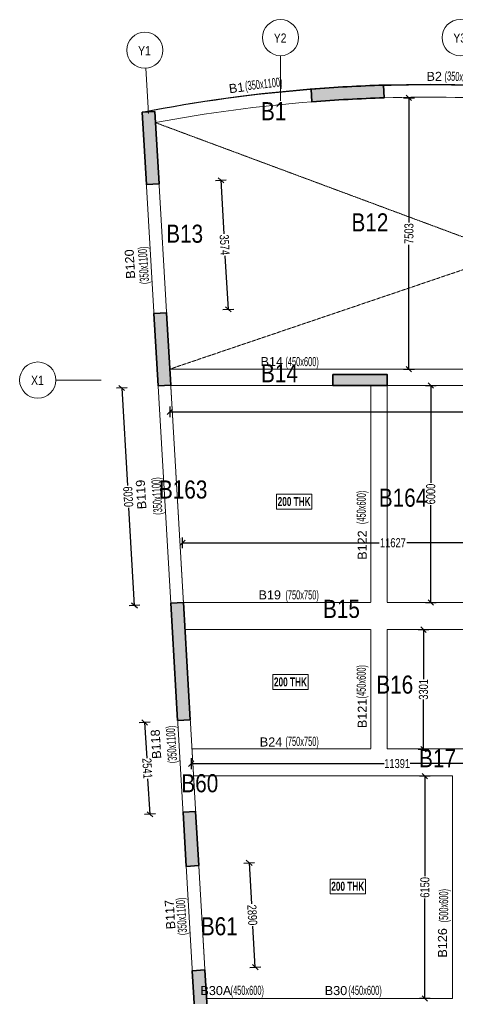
# Model space of a CAD drawing. Header units: millimetres. Extents: x 0 to 72183, y 72 to 62889.
# Drawn here: x 0 to 12097, y 35825 to 62889 of the extents above; entities that cross this region are included whole.
import ezdxf
from ezdxf.enums import TextEntityAlignment as Align

# ---------------------------------------------------------------- set-up
doc = ezdxf.new("R2010")
doc.units = ezdxf.units.MM
doc.linetypes.add('Grid Line', pattern=[2222.5, 1270, -317.5, 317.5, -317.5])
doc.linetypes.add('HIDDEN', pattern=[0.375, 0.25, -0.125])
for name, color, linetype, lineweight in [('A-FLOR-IDEN', 11, 'Continuous', 9), ('A-GRIDS', 8, 'Continuous', 9), ('A-HIDD-ABVE', 8, 'HIDDEN', 20), ('S-BEAM', 7, 'Continuous', 18), ('S-BEAM-IDEN', 2, 'Continuous', 9), ('S-COL HATCH', 9, 'Continuous', 0), ('S-COLS', 5, 'Continuous', 35), ('S-GRIDS', 8, 'Continuous', 9)]:
    doc.layers.add(name, color=color, linetype=linetype, lineweight=lineweight)
doc.layers.add('Abhinav working', color=6, linetype='Continuous')
doc.layers.add('Beam Nos', color=7, linetype='Continuous')
doc.styles.add('Arial Narrow', font='ARIALN.TTF', dxfattribs={"height": 400})
doc.styles.add('Dim.s & Anno.(Misc.)', font='ARIALN.TTF')
doc.styles.add('SC-BBS1', font='SansSerif')
doc.styles.add('SOBHA', font='swisscl.ttf')
doc.styles.add('Swis721 LtCn BT', font='swisscl.ttf', dxfattribs={"width": 0.9, "height": 233.355162})
doc.styles.add('Swis721 LtCn BT_B', font='', dxfattribs={"width": 0.9, "height": 246.918336})
doc.styles.get('Swis721 LtCn BT_B').set_extended_font_data('Swis721 LtCn BT', bold=True)
doc.dimstyles.new('S-100', dxfattribs={"dimscale": 100, "dimtxt": 2.5, "dimasz": 1.5, "dimexe": 1.5, "dimexo": 1.5, "dimgap": 0.1, "dimtad": 0, "dimdec": 0, "dimrnd": 0.0005, "dimzin": 0, "dimdsep": 46, "dimtxsty": 'SOBHA', "dimblk": 'OBLIQUE', "dimcen": 0.09, "dimclrd": 8, "dimclre": 8, "dimclrt": 6, "dimadec": 0, "dimazin": 0, "dimtfac": 1, "dimtdec": 0, "dimtofl": 0, "dimtmove": 0, "dimatfit": 3, "dimfxl": 1.5, "dimfxlon": 1, "dimtolj": 1, "dimtzin": 0, "dimlwd": -1, "dimlwe": -1, "dimarcsym": 0})

# ---------------------------------------------------------------- blocks, each defined once
blk = doc.blocks.new('A$Cb7cd9481')
at = {"layer": 'S-COL HATCH', "transparency": 33554687}
h = blk.add_hatch(color=256, dxfattribs=at)
h.dxf.hatch_style = 1
h.paths.add_polyline_path([(-9681, 41101), (-9700, 41450, 0.01185), (-11697, 41341), (-11678, 40991, -0.011949)])
h = blk.add_hatch(color=256, dxfattribs=at)
h.dxf.hatch_style = 1
h.paths.add_polyline_path([(-16019, 40721), (-16368, 40700), (-16252, 38704), (-15902, 38724)])
h = blk.add_hatch(color=256, dxfattribs=at)
h.dxf.hatch_style = 1
h.paths.add_polyline_path([(-15694, 35157), (-16043, 35136), (-15927, 33140), (-15578, 33160)])
h = blk.add_hatch(color=256, dxfattribs=at)
h.dxf.hatch_style = 1
h.paths.add_polyline_path([(-11102, 33451), (-11102, 33151), (-9602, 33151), (-9602, 33451)])
h = blk.add_hatch(color=256, dxfattribs=at)
h.dxf.hatch_style = 1
h.paths.add_polyline_path([(-15227, 27150), (-15577, 27130), (-15387, 23885), (-15038, 23905)])
h = blk.add_hatch(color=256, dxfattribs=at)
h.dxf.hatch_style = 1
h.paths.add_polyline_path([(-15239, 21348), (-15152, 19851), (-14802, 19871), (-14890, 21369)])
h = blk.add_hatch(color=256, dxfattribs=at)
h.dxf.hatch_style = 1
h.paths.add_polyline_path([(-14983, 16966), (-14896, 15469), (-14547, 15489), (-14634, 16986)])
at = {"layer": 'S-COLS', "elevation": 0}
blk.add_lwpolyline([(-9700, 41450, 0.01185), (-11697, 41341), (-11678, 40991, -0.011949), (-9681, 41101), (-9700, 41450)], format="xyb", dxfattribs=at)
for points in [[(-16368, 40700), (-16019, 40721), (-15902, 38724), (-16252, 38704)], [(-16043, 35136), (-15694, 35157), (-15578, 33160), (-15927, 33140)], [(-11102, 33451), (-11102, 33151), (-9602, 33151), (-9602, 33451)], [(-15577, 27130), (-15227, 27150), (-15038, 23905), (-15387, 23885)], [(-15239, 21348), (-14890, 21369), (-14802, 19871), (-15152, 19851)], [(-14983, 16966), (-14634, 16986), (-14547, 15489), (-14896, 15469)]]:
    blk.add_lwpolyline(points, close=True, dxfattribs=at)
blk = doc.blocks.new('Grid - Type 1 Structural-6743905-9TH FLOOR LVL')
at = {"layer": 'A-GRIDS'}
blk.add_circle((0, 0), 4, dxfattribs=at)
blk = doc.blocks.new('A$C45bf0ae9')
at = {"layer": 'S-GRIDS', "linetype": 'Grid Line'}
for p, q in [((-12545, 41014), (-12545, 42264)), ((-16192, 40669), (-16265, 41917)), ((-17504, 33297), (-18754, 33297))]:
    blk.add_line(p, q, dxfattribs=at)
at = {"layer": 'A-GRIDS', "xscale": 124.9999999999999, "yscale": 124.9999999999999, "zscale": 124.9999999999999}
for p in [(-12545, 42764), (-7583, 42764)]:
    blk.add_blockref('Grid - Type 1 Structural-6743905-9TH FLOOR LVL', p, dxfattribs=at)
for p, rotation in [((-16294, 42416), 3.339999999999538), ((-19254, 33297), 89.99999999999982)]:
    blk.add_blockref('Grid - Type 1 Structural-6743905-9TH FLOOR LVL', p, dxfattribs=dict(at, rotation=rotation))
at = {"layer": 'A-GRIDS', "lineweight": 18, "char_height": 250, "width": 440.93, "attachment_point": 1, "style": 'Arial Narrow'}
for s, insert in [('Y2', (-12731, 42879)), ('Y3', (-7769, 42879)), ('Y1', (-16480, 42530)), ('X1', (-19437, 33415))]:
    blk.add_mtext(s, dxfattribs=dict(at, insert=insert))
blk = doc.blocks.new('_OBLIQUE')
at = {"color": 0, "linetype": 'ByBlock'}
blk.add_line((-0.5, -0.5), (0.5, 0.5), dxfattribs=at)
blk = doc.blocks.new('*D237')
at = {"layer": 'Abhinav working', "color": 8, "transparency": 16777216}
for p, q in [((10608, 60722), (10908, 60722)), ((10758, 60722), (10758, 57277)), ((10758, 53220), (10758, 56665)), ((10608, 53220), (10908, 53220))]:
    blk.add_line(p, q, dxfattribs=at)
at = {"layer": 'Defpoints', "color": 0, "transparency": 16777216}
for p in [(10127, 60722, 0), (10127, 53220), (10758, 53220)]:
    blk.add_point(p, dxfattribs=at)
at = {"layer": 'Abhinav working', "color": 8, "transparency": 16777216, "xscale": 150, "yscale": 150, "zscale": 150}
for p, rotation in [((10758, 60722), 90), ((10758, 53220), 270)]:
    blk.add_blockref('_OBLIQUE', p, dxfattribs=dict(at, rotation=rotation))
at = {"layer": 'Abhinav working', "color": 6, "transparency": 16777216, "insert": (10758, 56971), "char_height": 250, "attachment_point": 5, "rotation": 90, "style": 'SOBHA'}
blk.add_mtext('\\A1;7503', dxfattribs=at)
blk = doc.blocks.new('*D238')
at = {"layer": 'Abhinav working', "color": 8, "transparency": 16777216}
for p, q in [((5412, 58436), (5712, 58454)), ((5562, 58445), (5648, 56969)), ((5770, 54877), (5684, 56354)), ((5620, 54869), (5920, 54886))]:
    blk.add_line(p, q, dxfattribs=at)
at = {"layer": 'Defpoints', "color": 0, "transparency": 16777216}
for p in [(3827, 58344, 0), (5562, 58445), (4034, 54776, 0)]:
    blk.add_point(p, dxfattribs=at)
at = {"layer": 'Abhinav working', "color": 8, "transparency": 16777216, "xscale": 150, "yscale": 150, "zscale": 150}
for p, rotation in [((5562, 58445), 93.33222429818915), ((5770, 54877), 273.3322242981891)]:
    blk.add_blockref('_OBLIQUE', p, dxfattribs=dict(at, rotation=rotation))
at = {"layer": 'Abhinav working', "color": 6, "transparency": 16777216, "insert": (5666, 56661), "char_height": 250, "attachment_point": 5, "rotation": 273.3322, "style": 'SOBHA'}
blk.add_mtext('\\A1;3574', dxfattribs=at)
blk = doc.blocks.new('*D239')
at = {"layer": 'Abhinav working', "color": 8, "transparency": 16777216}
for p, q in [((4151, 52194), (4151, 51894)), ((4151, 52044), (12716, 52044)), ((22043, 52045), (13479, 52044)), ((22043, 52195), (22043, 51895))]:
    blk.add_line(p, q, dxfattribs=at)
at = {"layer": 'Defpoints', "color": 0, "transparency": 16777216}
for p in [(4151, 52770), (22043, 52771, 0), (22043, 52045)]:
    blk.add_point(p, dxfattribs=at)
at = {"layer": 'Abhinav working', "color": 8, "transparency": 16777216, "xscale": 150, "yscale": 150, "zscale": 150}
for p, rotation in [((4151, 52044), 180.0037459850678), ((22043, 52045), 0.0037459850678459)]:
    blk.add_blockref('_OBLIQUE', p, dxfattribs=dict(at, rotation=rotation))
at = {"layer": 'Abhinav working', "color": 6, "transparency": 16777216, "insert": (13097, 52044), "char_height": 250, "attachment_point": 5, "rotation": 0.0037, "style": 'SOBHA'}
blk.add_mtext('\\A1;17892', dxfattribs=at)
blk = doc.blocks.new('*D240')
at = {"layer": 'Abhinav working', "color": 8, "transparency": 16777216}
for p, q in [((4502, 48272), (4502, 48572)), ((16129, 48273), (16129, 48573)), ((4502, 48422), (9934, 48423)), ((16129, 48423), (10696, 48423))]:
    blk.add_line(p, q, dxfattribs=at)
at = {"layer": 'Defpoints', "color": 0, "transparency": 16777216}
for p in [(16129, 48423), (4502, 46770), (16129, 46771, 0)]:
    blk.add_point(p, dxfattribs=at)
at = {"layer": 'Abhinav working', "color": 8, "transparency": 16777216, "xscale": 150, "yscale": 150, "zscale": 150}
for p, rotation in [((4502, 48422), 180.0057640233732), ((16129, 48423), 0.0057640233732275)]:
    blk.add_blockref('_OBLIQUE', p, dxfattribs=dict(at, rotation=rotation))
at = {"layer": 'Abhinav working', "color": 6, "transparency": 16777216, "insert": (10315, 48423), "char_height": 250, "attachment_point": 5, "rotation": 0.0058, "style": 'SOBHA'}
blk.add_mtext('\\A1;11627', dxfattribs=at)
blk = doc.blocks.new('*D241')
at = {"layer": 'Abhinav working', "color": 8, "transparency": 16777216}
for p, q in [((11010, 46021), (11310, 46021)), ((11160, 46021), (11160, 44655)), ((11160, 42720), (11160, 44086)), ((11010, 42720), (11310, 42720))]:
    blk.add_line(p, q, dxfattribs=at)
at = {"layer": 'Defpoints', "color": 0, "transparency": 16777216}
for p in [(10127, 46021, 0), (10127, 42720), (11160, 42720)]:
    blk.add_point(p, dxfattribs=at)
at = {"layer": 'Abhinav working', "color": 8, "transparency": 16777216, "xscale": 150, "yscale": 150, "zscale": 150}
for p, rotation in [((11160, 46021), 90), ((11160, 42720), 270)]:
    blk.add_blockref('_OBLIQUE', p, dxfattribs=dict(at, rotation=rotation))
at = {"layer": 'Abhinav working', "color": 6, "transparency": 16777216, "insert": (11160, 44370), "char_height": 250, "attachment_point": 5, "rotation": 90, "style": 'SOBHA'}
blk.add_mtext('\\A1;3301', dxfattribs=at)
blk = doc.blocks.new('*D242')
at = {"layer": 'Abhinav working', "color": 8, "transparency": 16777216}
for p, q in [((4738, 42467), (4738, 42167)), ((4738, 42317), (10074, 42317)), ((16129, 42318), (10793, 42318)), ((16129, 42468), (16129, 42168))]:
    blk.add_line(p, q, dxfattribs=at)
at = {"layer": 'Defpoints', "color": 0, "transparency": 16777216}
for p in [(4738, 42720), (16129, 42721, 0), (16129, 42318)]:
    blk.add_point(p, dxfattribs=at)
at = {"layer": 'Abhinav working', "color": 8, "transparency": 16777216, "xscale": 150, "yscale": 150, "zscale": 150}
for p, rotation in [((4738, 42317), 180.0058834034926), ((16129, 42318), 0.0058834034925637)]:
    blk.add_blockref('_OBLIQUE', p, dxfattribs=dict(at, rotation=rotation))
at = {"layer": 'Abhinav working', "color": 6, "transparency": 16777216, "insert": (10433, 42318), "char_height": 250, "attachment_point": 5, "rotation": 0.0059, "style": 'SOBHA'}
blk.add_mtext('\\A1;11391', dxfattribs=at)
blk = doc.blocks.new('*D313')
at = {"layer": 'Abhinav working', "color": 8, "transparency": 16777216}
for p, q in [((11349, 41970), (11049, 41970)), ((11199, 41970), (11199, 39202)), ((11199, 35820), (11199, 38588)), ((11349, 35820), (11049, 35820))]:
    blk.add_line(p, q, dxfattribs=at)
at = {"layer": 'Defpoints', "color": 0, "transparency": 16777216}
for p in [(11199, 41970), (11933, 41970), (11933, 35820)]:
    blk.add_point(p, dxfattribs=at)
at = {"layer": 'Abhinav working', "color": 8, "transparency": 16777216, "xscale": 150, "yscale": 150, "zscale": 150}
for p, rotation in [((11199, 41970), 90), ((11199, 35820), 270)]:
    blk.add_blockref('_OBLIQUE', p, dxfattribs=dict(at, rotation=rotation))
at = {"layer": 'Abhinav working', "color": 6, "transparency": 16777216, "insert": (11199, 38895), "char_height": 250, "attachment_point": 5, "rotation": 90, "style": 'SOBHA'}
blk.add_mtext('\\A1;6150', dxfattribs=at)
blk = doc.blocks.new('*D314')
at = {"layer": 'Abhinav working', "color": 8, "transparency": 16777216}
for p, q in [((3606, 43462), (3306, 43444)), ((3456, 43453), (3514, 42468)), ((3604, 40916), (3547, 41901)), ((3754, 40925), (3455, 40907))]:
    blk.add_line(p, q, dxfattribs=at)
at = {"layer": 'Defpoints', "color": 0, "transparency": 16777216}
for p in [(4341, 43505, 0), (3604, 40916), (4490, 40968, 0)]:
    blk.add_point(p, dxfattribs=at)
at = {"layer": 'Abhinav working', "color": 8, "transparency": 16777216, "xscale": 150, "yscale": 150, "zscale": 150}
for p, rotation in [((3456, 43453), 93.3499649330762), ((3604, 40916), 273.3499649330763)]:
    blk.add_blockref('_OBLIQUE', p, dxfattribs=dict(at, rotation=rotation))
at = {"layer": 'Abhinav working', "color": 6, "transparency": 16777216, "insert": (3530, 42185), "char_height": 250, "attachment_point": 5, "rotation": 273.35, "style": 'SOBHA'}
blk.add_mtext('\\A1;2541', dxfattribs=at)
blk = doc.blocks.new('*D315')
at = {"layer": 'Abhinav working', "color": 8, "transparency": 16777216}
for p, q in [((6195, 39565), (6494, 39583)), ((6344, 39574), (6411, 38438)), ((6513, 36689), (6447, 37825)), ((6363, 36680), (6663, 36698))]:
    blk.add_line(p, q, dxfattribs=at)
at = {"layer": 'Defpoints', "color": 0, "transparency": 16777216}
for p in [(4926, 39491, 0), (5095, 36606, 0), (6513, 36689)]:
    blk.add_point(p, dxfattribs=at)
at = {"layer": 'Abhinav working', "color": 8, "transparency": 16777216, "xscale": 150, "yscale": 150, "zscale": 150}
for p, rotation in [((6344, 39574), 93.347380781157), ((6513, 36689), 273.347380781157)]:
    blk.add_blockref('_OBLIQUE', p, dxfattribs=dict(at, rotation=rotation))
at = {"layer": 'Abhinav working', "color": 6, "transparency": 16777216, "insert": (6429, 38131), "char_height": 250, "attachment_point": 5, "rotation": 273.3474, "style": 'SOBHA'}
blk.add_mtext('\\A1;2890', dxfattribs=at)
blk = doc.blocks.new('*D287')
at = {"layer": 'Abhinav working', "color": 8, "transparency": 16777216}
for p, q in [((2974, 52711), (2675, 52694)), ((2824, 52702), (2982, 50004)), ((3175, 46692), (3017, 49391)), ((3324, 46701), (3025, 46684))]:
    blk.add_line(p, q, dxfattribs=at)
at = {"layer": 'Defpoints', "color": 0, "transparency": 16777216}
for p in [(2824, 52702), (3802, 52759, 0), (4152, 46749)]:
    blk.add_point(p, dxfattribs=at)
at = {"layer": 'Abhinav working', "color": 8, "transparency": 16777216, "xscale": 150, "yscale": 150, "zscale": 150}
for p, rotation in [((2824, 52702), 93.33497797801452), ((3175, 46692), 273.3349779780145)]:
    blk.add_blockref('_OBLIQUE', p, dxfattribs=dict(at, rotation=rotation))
at = {"layer": 'Abhinav working', "color": 6, "transparency": 16777216, "insert": (3000, 49697), "char_height": 250, "attachment_point": 5, "rotation": 273.335, "style": 'SOBHA'}
blk.add_mtext('\\A1;6020', dxfattribs=at)
blk = doc.blocks.new('*D288')
at = {"layer": 'Abhinav working', "color": 8, "transparency": 16777216}
for p, q in [((11211, 52771), (11511, 52771)), ((11361, 52771), (11361, 50078)), ((11361, 46771), (11361, 49464)), ((11211, 46771), (11511, 46771))]:
    blk.add_line(p, q, dxfattribs=at)
at = {"layer": 'Defpoints', "color": 0, "transparency": 16777216}
for p in [(10127, 52771, 0), (10127, 46771, 0), (11361, 46771)]:
    blk.add_point(p, dxfattribs=at)
at = {"layer": 'Abhinav working', "color": 8, "transparency": 16777216, "xscale": 150, "yscale": 150, "zscale": 150}
for p, rotation in [((11361, 52771), 90), ((11361, 46771), 270)]:
    blk.add_blockref('_OBLIQUE', p, dxfattribs=dict(at, rotation=rotation))
at = {"layer": 'Abhinav working', "color": 6, "transparency": 16777216, "insert": (11361, 49771), "char_height": 250, "attachment_point": 5, "rotation": 90, "style": 'SOBHA'}
blk.add_mtext('\\A1;6000', dxfattribs=at)

msp = doc.modelspace()

# ---------------------------------------------------------------- linework, layer by layer
at = {"layer": 'A-FLOR-IDEN', "color": 8, "flags": 128}
for points in [[(8075.6, 49764.8), (8075.6, 49353), (7098.1, 49353), (7098.1, 49764.8)], [(8075.6, 49764.8), (8075.6, 49353), (7098.1, 49353), (7098.1, 49764.8)], [(9556.1, 39126.8), (9556.1, 38715), (8578.6, 38715), (8578.6, 39126.8)], [(9556.1, 39126.8), (9556.1, 38715), (8578.6, 38715), (8578.6, 39126.8)]]:
    msp.add_lwpolyline(points, close=True, dxfattribs=at)
at = {"layer": 'A-FLOR-IDEN', "color": 8, "elevation": 0, "flags": 128}
msp.add_lwpolyline([(7972.4, 44777.5), (7972.4, 44365.7), (6994.9, 44365.7), (6994.9, 44777.5)], close=True, dxfattribs=at)
msp.add_lwpolyline([(7972.4, 44777.5), (7972.4, 44365.7), (6994.9, 44365.7), (6994.9, 44777.5)], close=True, dxfattribs=at)
at = {"layer": 'A-HIDD-ABVE', "linetype": 'HIDDEN'}
for p, q in [((3754, 60039.6, 0), (22069.3, 53225, 0)), ((4151.2, 53225), (22069.3, 59301, 0))]:
    msp.add_line(p, q, dxfattribs=at)
at = {"layer": 'Abhinav working', "elevation": 0}
for points in [[(3386.8, 60325.4, -0.0306343), (8032, 60960.4)], [(10029, 61069.9, -0.0270285), (13843.1, 61003.5)]]:
    msp.add_lwpolyline(points, format="xyb", dxfattribs=at)
at = {"layer": 'S-BEAM', "ltscale": 250000}
msp.add_line((4151.2, 53225), (22069.3, 53225), dxfattribs=at)
at = {"layer": 'S-BEAM', "linetype": 'HIDDEN'}
for p, q in [((4177.4, 52775), (17121.8, 52775)), ((9703.1, 46775, 0), (9703.1, 52776.2, 0)), ((10153.1, 46776.2, 0), (10153.1, 52776.2, 0)), ((4527.9, 46775), (9703.1, 46775)), ((10152.6, 46775), (16455, 46775)), ((4571.7, 46025), (9703.1, 46025)), ((9703.1, 42725, 0), (9703.1, 46026.2, 0)), ((10153.1, 42726.2, 0), (10153.1, 46026.2, 0)), ((10153.1, 46025), (16455, 46025)), ((4763.8, 42725), (9703.1, 42725)), ((10152.6, 42725), (16455, 42725)), ((4807.5, 41975), (11959.1, 41975)), ((11959.1, 35825), (11959.1, 41975)), ((5166.3, 35825), (11959.1, 35825))]:
    msp.add_line(p, q, dxfattribs=at)
at = {"layer": 'S-BEAM', "ltscale": 250000, "elevation": 0}
msp.add_lwpolyline([(24469.3, 58876.2, 0.1331416), (3386.3, 60325.4), (6582, 5551)], format="xyb", dxfattribs=at)
at = {"layer": 'S-BEAM', "elevation": 0}
for points in [[(17882.1, 60211.6, 0.0479759), (10074.2, 60725.6, 0.0474749)], [(8077.2, 60616.1, 0.0267138), (3753.6, 60039.5), (4151.2, 53225)]]:
    msp.add_lwpolyline(points, format="xyb", dxfattribs=at)
at = {"layer": 'S-BEAM', "linetype": 'HIDDEN', "elevation": 0}
msp.add_lwpolyline([(4177.4, 52775), (5166.3, 35825)], dxfattribs=at)

# ---------------------------------------------------------------- block references
at = {"layer": 'Beam Nos'}
msp.add_blockref('A$C45bf0ae9', (19754.8, 19625), dxfattribs=at)
at = {"layer": 'S-BEAM'}
msp.add_blockref('A$Cb7cd9481', (19754.8, 19625), dxfattribs=at)

# ---------------------------------------------------------------- texts
at = {"layer": 'A-FLOR-IDEN', "color": 1, "char_height": 246.92, "width": 1155, "attachment_point": 2, "line_spacing_factor": 0.964267, "style": 'Swis721 LtCn BT_B'}
for insert in [(7586.8, 49686.8), (7586.8, 49686.8), (7483.6, 44699.4), (7483.6, 44699.4), (9067.3, 39048.8), (9067.3, 39048.8)]:
    msp.add_mtext('200 THK', dxfattribs=dict(at, insert=insert))
at = {"layer": 'Abhinav working', "char_height": 500, "attachment_point": 1, "style": 'Dim.s & Anno.(Misc.)'}
for s, insert in [('B1', (6670.1, 60605.8)), ('B12', (9170.4, 57531.5)), ('B13', (4051.8, 57219)), ('B14', (6671.1, 53361.3)), ('B163', (3851.3, 50146.2)), ('B164', (9925.6, 49920.4, 0)), ('B15', (8384, 46845.6)), ('B16', (9857.1, 44752.2)), ('B17', (11038.9, 42716.2)), ('B60', (4470.9, 42024.8, 0)), ('B61', (5009, 38070.5, 0))]:
    msp.add_mtext_dynamic_manual_height_columns(s, width=21149.247, gutter_width=5423.5, heights=[0], dxfattribs=dict(at, insert=insert))
at = {"layer": 'Beam Nos', "color": 3, "style": 'SC-BBS1'}
for s, p in [('B2', (11456.4, 61119.2, 0)), ('B14', (6968.4, 53232.7, 0)), ('B19', (6911.9, 46782.7, 0)), ('B24', (6947.5, 42715.3)), ('B30A', (5423.1, 35842.1)), ('B30', (8742.2, 35842.1))]:
    msp.add_text(s, height=250, dxfattribs=at).set_placement(p, align=Align.BOTTOM_CENTER)
for s, rotation, p in [('B1', 7.54916, (6022.7, 60803.5)), ('B122', 90, (9668.3, 48358.7)), ('B121', 90, (9668.3, 43705.1)), ('B126', 90, (11884.2, 37360.4))]:
    msp.add_text(s, height=250, rotation=rotation, dxfattribs=at).set_placement(p, align=Align.BOTTOM_CENTER)
at = {"layer": 'Beam Nos', "style": 'SC-BBS1'}
for s, p in [('B120', (3247.6, 56140.4, 0)), ('B119', (3555.6, 49768.9, 0)), ('B118', (3967.1, 42866.4, 0)), ('B117', (4356.1, 38154.4, 0))]:
    msp.add_text(s, height=250, rotation=93.339, dxfattribs=at).set_placement(p, align=Align.BOTTOM_CENTER)
at = {"layer": 'S-BEAM-IDEN', "style": 'Swis721 LtCn BT', "width": 0.8}
for s, rotation, p in [('(350x1100)', 356.84056, (11737.2, 61210.6)), ('(350x1100)', 6.47905, (6244.5, 60930.2)), ('(350x1100)', 93.60442, (3579.3, 55583.1, 0)), ('(450x600)', 360, (7344.8, 53308.3)), ('(350x1100)', 93.60442, (3951.5, 49203.4, 0)), ('(450x600)', 90, (9565.9, 48939.8, 0)), ('(750x750)', 360, (7344.8, 46858.3)), ('(450x600)', 90, (9565.9, 44119, 0)), ('(350x1100)', 93.60442, (4352.2, 42335.8, 0)), ('(750x750)', 360, (7344.8, 42808.3)), ('(500x600)', 90, (11841.6, 37927.7)), ('(350x1100)', 93.60442, (4629.5, 37582.3, 0)), ('(450x600)', 360, (5829.4, 35924.1)), ('(450x600)', 360, (9083.8, 35924.1))]:
    msp.add_text(s, height=250, rotation=rotation, dxfattribs=at).set_placement(p)

# ---------------------------------------------------------------- dimensions: what is measured, and where the dimension line sits
at = {"layer": 'Abhinav working'}
for base, p1, p2, picture, middle in [((10758.4, 53219.7), (10126.6, 60722.5, 0), (10126.6, 53219.7), '*D237', (10758.4, 56971.1)), ((11360.7, 46770.9), (10127, 52770.9, 0), (10127, 46770.9, 0), '*D288', (11360.7, 49770.9)), ((11159.9, 42719.8), (10127, 46020.9, 0), (10127, 42719.8), '*D241', (11159.9, 44370.3)), ((11198.8, 41969.8), (11933.1, 35819.8), (11933.1, 41969.8), '*D313', (11198.8, 38894.8))]:
    dim = msp.add_linear_dim(base=base, p1=p1, p2=p2, angle=90, dimstyle='S-100', dxfattribs=at)
    dim.commit()
    dim.dimension.update_dxf_attribs({"geometry": picture, "text_midpoint": middle})
for p1, p2, distance, picture, middle in [((4034.3, 54776.2, 0), (3826.6, 58343.9, 0), -1738.6, '*D238', (5666.1, 56661.1)), ((4152, 46749.3, 0), (3801.8, 52759.3, 0), 979, '*D287', (2999.5, 49697.4)), ((4151.4, 52769.7), (22043.3, 52770.9, 0), -725.9, '*D239', (13097.4, 52044.5)), ((4501.8, 46769.7), (16128.9, 46770.9, 0), 1652.4, '*D240', (10315.2, 48422.7)), ((4341.2, 43504.9, 0), (4489.7, 40968, 0), -886.9, '*D314', (3530.1, 42184.6)), ((4737.7, 42719.8), (16128.9, 42720.9, 0), -402.8, '*D242', (10433.4, 42317.5)), ((4926.1, 39490.9, 0), (5094.8, 36606.2, 0), 1420.7, '*D315', (6428.8, 38131.5))]:
    dim = msp.add_aligned_dim(p1=p1, p2=p2, distance=distance, dimstyle='S-100', dxfattribs=at)
    dim.commit()
    dim.dimension.update_dxf_attribs({"geometry": picture, "text_midpoint": middle})

doc.saveas('drawing.dxf')
